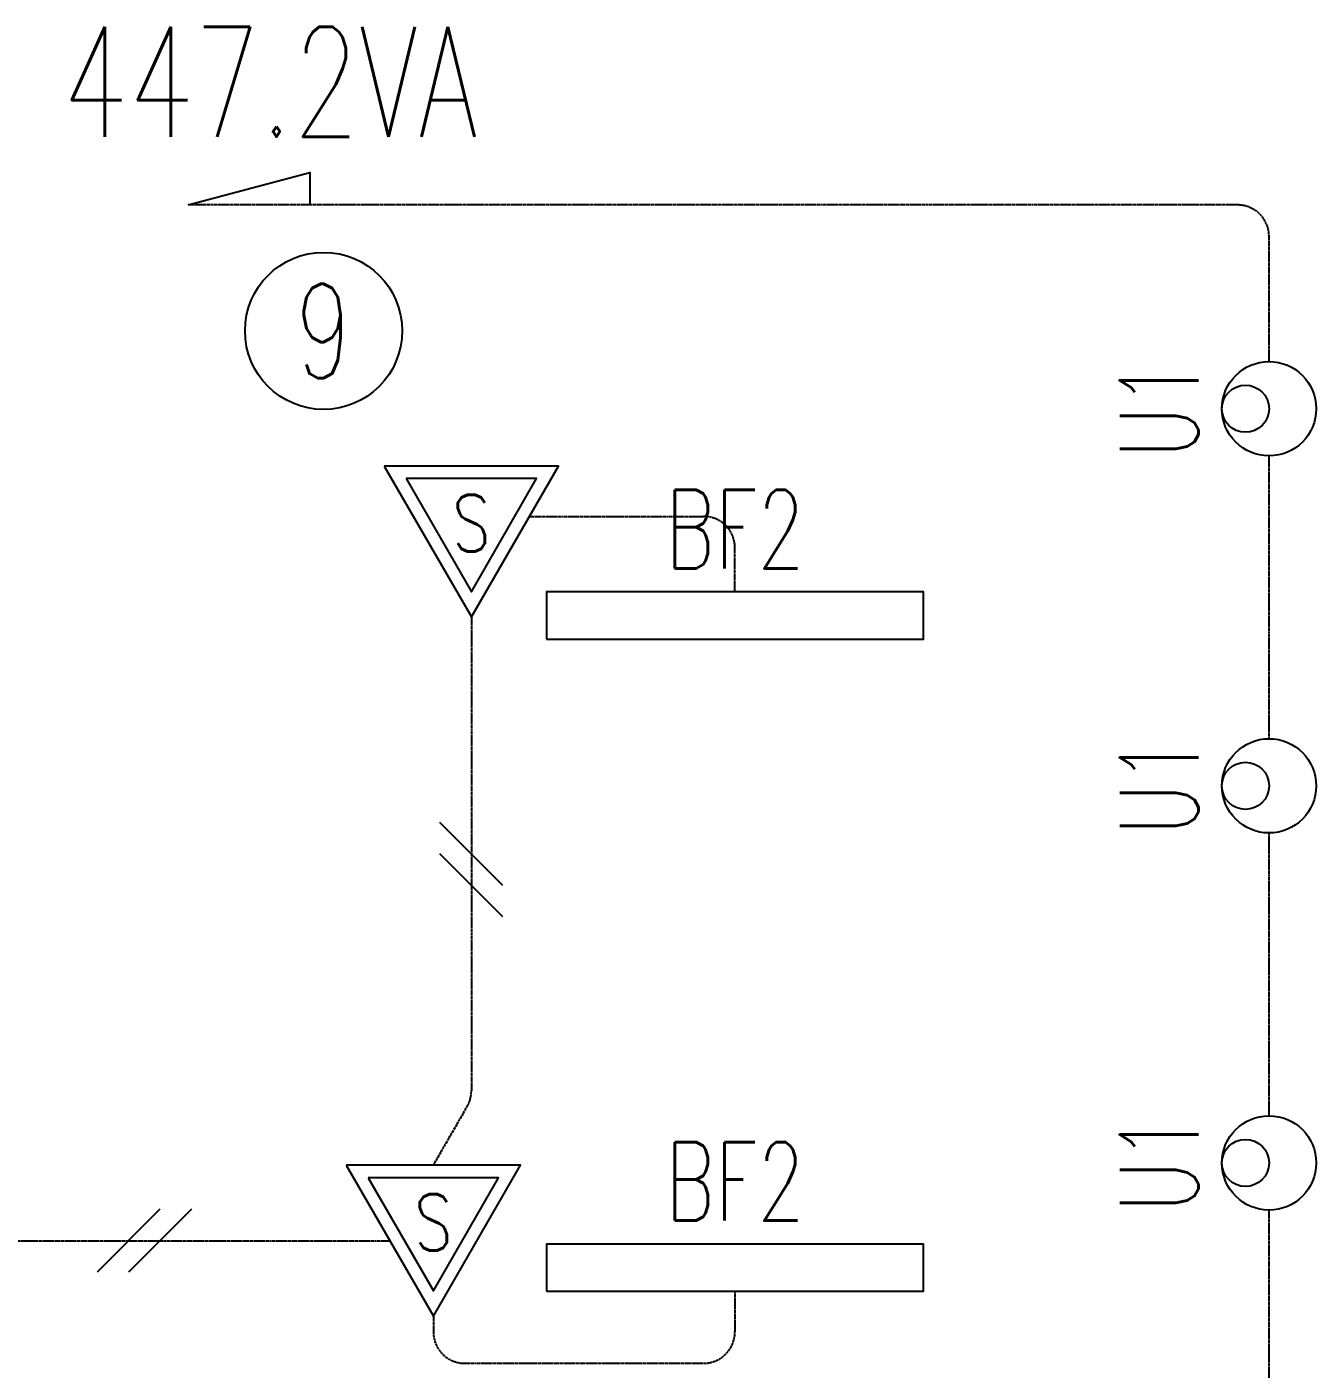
# Model space of a CAD drawing. Header units: millimetres. Extents: x 3999 to 176614, y 1464 to 57550.
# Drawn here: x 127464 to 131568, y 22328 to 26599 of the extents above; entities that cross this region are included whole.
import ezdxf
from ezdxf.enums import TextEntityAlignment as Align

# ---------------------------------------------------------------- set-up
doc = ezdxf.new("R2010")
doc.units = ezdxf.units.MM
doc.header["$LTSCALE"] = 0.2
doc.set_wipeout_variables(frame=1)
doc.linetypes.add('CENTER', pattern=[50.8, 31.75, -6.35, 6.35, -6.35])
for name, color, linetype in [('1_シンボル', 2, 'Continuous'), ('1_乗数', 3, 'Continuous'), ('1_回路番号', 4, 'Continuous'), ('1_配線_1', 1, 'Continuous'), ('1_配線_4', 1, 'CENTER')]:
    doc.layers.add(name, color=color, linetype=linetype)
doc.layers.add('kakure', color=170, linetype='Continuous', plot=False)
doc.styles.get("Standard").update_dxf_attribs({"font": 'simplex.shx', "width": 0.8, "bigfont": 'extfont2.shx'})

# ---------------------------------------------------------------- blocks, each defined once
blk = doc.blocks.new('L-40WX1B')
at = {"color": 0, "linetype": 'ByBlock'}
blk.add_lwpolyline([(-600, -75), (600, -75), (600, 75), (-600, 75)], close=True, dxfattribs=at)
blk = doc.blocks.new('BF2')
at = {"layer": '1_シンボル', "linetype": 'Continuous', "lineweight": -3}
blk.add_blockref('L-40WX1B', (0, 0), dxfattribs=at)
at = {"layer": 'kakure', "width": 0.7}
blk.add_text('BF2', height=250, dxfattribs=at).set_placement((0, 275), align=Align.MIDDLE)
blk = doc.blocks.new('L-UDL')
at = {"color": 0, "linetype": 'ByBlock'}
for centre, radius in [((0, 0), 150), ((0, 75), 75)]:
    blk.add_circle(centre, radius, dxfattribs=at)
blk = doc.blocks.new('U1')
at = {"layer": '1_シンボル'}
blk.add_blockref('L-UDL', (0, 0), dxfattribs=at)
at = {"layer": 'kakure', "width": 0.7}
blk.add_text('U1', height=250, dxfattribs=at).set_placement((0, 350), align=Align.MIDDLE)
blk = doc.blocks.new('L-熱ｾﾝｻｰ親')
at = {"color": 0, "linetype": 'ByBlock'}
for points in [[(-277.1, 480), (0, 0), (277.1, 480)], [(-207.8, 440), (0, 80), (207.8, 440)]]:
    blk.add_lwpolyline(points, close=True, dxfattribs=at)
at = {"color": 0, "linetype": 'ByBlock', "width": 0.8}
blk.add_text('S', height=180, dxfattribs=at).set_placement((0, 208.6), align=Align.CENTER)

msp = doc.modelspace()

# ---------------------------------------------------------------- linework, layer by layer
at = {"layer": '1_乗数', "linetype": 'Continuous', "lineweight": -3}
for p, q in [((128979.1, 23866.9), (128779, 24067.1)), ((128979.1, 23766.9), (128779, 23967.1)), ((127887.7, 22836.4), (127687.5, 22636.2)), ((127987.7, 22836.4), (127787.5, 22636.2))]:
    msp.add_line(p, q, dxfattribs=at)
at = {"layer": '1_配線_1'}
msp.add_lwpolyline([(127978.1, 26032.3), (128364.5, 26135.8), (128364.5, 26032.3)], dxfattribs=at)
at = {"layer": '1_配線_4'}
for p, q in [((131318, 26032.3), (127978.1, 26032.3)), ((131418, 25533.8), (131418, 25932.3)), ((131418, 24333.8), (131418, 25233.8)), ((129063.8, 25041.3), (129618, 25041.3)), ((129718, 24800.7), (129718, 24941.3)), ((128879, 24721.3), (128879, 23212.8)), ((131418, 23133.8), (131418, 24033.8)), ((128758, 22976.3), (128865.6, 23162.8)), ((131418, 21933.8), (131418, 22833.8)), ((126955.8, 22736.3), (128619.4, 22736.3)), ((129718, 22575.2), (129718, 22446.3)), ((128758, 22496.3), (128758, 22446.3)), ((128858, 22346.3), (129618, 22346.3))]:
    msp.add_line(p, q, dxfattribs=at)
for centre, start, end in [((131318, 25932.3), 0, 90), ((129618, 24941.3), 0, 90), ((128779, 23212.8), 330, 0), ((128858, 22446.3), 180, 270), ((129618, 22446.3), 270, 0)]:
    msp.add_arc(centre, 100, start, end, dxfattribs=at)

# ---------------------------------------------------------------- block references
at = {"layer": '1_シンボル', "rotation": 90}
for p in [(131418, 25383.8), (131418, 24183.8), (131418, 22983.8)]:
    msp.add_blockref('U1', p, dxfattribs=at)
at = {"layer": '1_シンボル', "lineweight": -3}
for p in [(128879, 24721.3), (128758, 22496.3)]:
    msp.add_blockref('L-熱ｾﾝｻｰ親', p, dxfattribs=at)
at = {"layer": '1_シンボル'}
for p in [(129718, 24725.7), (129718, 22650.2)]:
    msp.add_blockref('BF2', p, dxfattribs=at)

# ---------------------------------------------------------------- texts
at = {"layer": 'kakure', "color": 210, "lineweight": -3, "width": 0.7}
msp.add_text('447.2VA', height=350, dxfattribs=at).set_placement((127576.1, 26249.1))

# ---------------------------------------------------------------- wipeouts: each hides what was drawn before it
msp.add_wipeout([(128407.7, 25923.2), (128405.9, 25923.2), (128404.1, 25923.2), (128402.2, 25923.1), (128400.4, 25923.1), (128398.6, 25923), (128396.7, 25923), (128394.9, 25922.9), (128393.1, 25922.8), (128391.3, 25922.7), (128389.4, 25922.6), (128387.6, 25922.4), (128385.8, 25922.3), (128383.9, 25922.2), (128382.1, 25922), (128380.3, 25921.8), (128378.5, 25921.6), (128376.6, 25921.4), (128374.8, 25921.2), (128373, 25921), (128371.2, 25920.8), (128369.4, 25920.6), (128367.6, 25920.3), (128365.7, 25920), (128363.9, 25919.8), (128362.1, 25919.5), (128360.3, 25919.2), (128358.5, 25918.9), (128356.7, 25918.5), (128354.9, 25918.2), (128353.1, 25917.9), (128351.3, 25917.5), (128349.5, 25917.1), (128347.7, 25916.8), (128345.9, 25916.4), (128344.1, 25916), (128342.3, 25915.6), (128340.6, 25915.1), (128338.8, 25914.7), (128337, 25914.3), (128335.2, 25913.8), (128333.5, 25913.3), (128331.7, 25912.9), (128329.9, 25912.4), (128328.2, 25911.9), (128326.4, 25911.4), (128324.6, 25910.8), (128322.9, 25910.3), (128321.1, 25909.8), (128319.4, 25909.2), (128317.6, 25908.6), (128315.9, 25908.1), (128314.2, 25907.5), (128312.4, 25906.9), (128310.7, 25906.3), (128309, 25905.7), (128307.3, 25905), (128305.6, 25904.4), (128303.8, 25903.7), (128302.1, 25903.1), (128300.4, 25902.4), (128298.7, 25901.7), (128297, 25901), (128295.3, 25900.3), (128293.7, 25899.6), (128292, 25898.9), (128290.3, 25898.1), (128288.6, 25897.4), (128287, 25896.6), (128285.3, 25895.8), (128283.6, 25895.1), (128282, 25894.3), (128280.3, 25893.5), (128278.7, 25892.7), (128277.1, 25891.8), (128275.4, 25891), (128273.8, 25890.2), (128272.2, 25889.3), (128270.6, 25888.4), (128268.9, 25887.6), (128267.3, 25886.7), (128265.7, 25885.8), (128264.1, 25884.9), (128262.6, 25884), (128261, 25883.1), (128259.4, 25882.1), (128257.8, 25881.2), (128256.3, 25880.2), (128254.7, 25879.3), (128253.1, 25878.3), (128251.6, 25877.3), (128250.1, 25876.3), (128248.5, 25875.3), (128247, 25874.3), (128245.5, 25873.3), (128244, 25872.3), (128242.4, 25871.2), (128240.9, 25870.2), (128239.4, 25869.1), (128238, 25868), (128236.5, 25867), (128235, 25865.9), (128233.5, 25864.8), (128232.1, 25863.7), (128230.6, 25862.6), (128229.2, 25861.4), (128227.7, 25860.3), (128226.3, 25859.2), (128224.9, 25858), (128223.4, 25856.9), (128222, 25855.7), (128220.6, 25854.5), (128219.2, 25853.3), (128217.8, 25852.1), (128216.5, 25850.9), (128215.1, 25849.7), (128213.7, 25848.5), (128212.4, 25847.3), (128211, 25846), (128209.7, 25844.8), (128208.3, 25843.5), (128207, 25842.3), (128205.7, 25841), (128204.4, 25839.7), (128203.1, 25838.4), (128201.8, 25837.1), (128200.5, 25835.8), (128199.2, 25834.5), (128197.9, 25833.2), (128196.7, 25831.9), (128195.4, 25830.5), (128194.2, 25829.2), (128192.9, 25827.8), (128191.7, 25826.5), (128190.5, 25825.1), (128189.3, 25823.7), (128188.1, 25822.4), (128186.9, 25821), (128185.7, 25819.6), (128184.5, 25818.2), (128183.3, 25816.7), (128182.2, 25815.3), (128181, 25813.9), (128179.9, 25812.5), (128178.8, 25811), (128177.6, 25809.6), (128176.5, 25808.1), (128175.4, 25806.7), (128174.3, 25805.2), (128173.2, 25803.7), (128172.1, 25802.2), (128171.1, 25800.7), (128170, 25799.3), (128169, 25797.7), (128167.9, 25796.2), (128166.9, 25794.7), (128165.9, 25793.2), (128164.9, 25791.7), (128163.9, 25790.1), (128162.9, 25788.6), (128161.9, 25787), (128160.9, 25785.5), (128160, 25783.9), (128159, 25782.4), (128158.1, 25780.8), (128157.1, 25779.2), (128156.2, 25777.6), (128155.3, 25776), (128154.4, 25774.5), (128153.5, 25772.9), (128152.6, 25771.2), (128151.7, 25769.6), (128150.9, 25768), (128150, 25766.4), (128149.2, 25764.8), (128148.4, 25763.1), (128147.5, 25761.5), (128146.7, 25759.9), (128145.9, 25758.2), (128145.1, 25756.6), (128144.4, 25754.9), (128143.6, 25753.2), (128142.8, 25751.6), (128142.1, 25749.9), (128141.3, 25748.2), (128140.6, 25746.5), (128139.9, 25744.8), (128139.2, 25743.2), (128138.5, 25741.5), (128137.8, 25739.8), (128137.1, 25738.1), (128136.5, 25736.3), (128135.8, 25734.6), (128135.2, 25732.9), (128134.5, 25731.2), (128133.9, 25729.5), (128133.3, 25727.7), (128132.7, 25726), (128132.1, 25724.3), (128131.5, 25722.5), (128131, 25720.8), (128130.4, 25719.1), (128129.9, 25717.3), (128129.3, 25715.5), (128128.8, 25713.8), (128128.3, 25712), (128127.8, 25710.3), (128127.3, 25708.5), (128126.8, 25706.7), (128126.4, 25705), (128125.9, 25703.2), (128125.5, 25701.4), (128125, 25699.6), (128124.6, 25697.8), (128124.2, 25696.1), (128123.8, 25694.3), (128123.4, 25692.5), (128123, 25690.7), (128122.7, 25688.9), (128122.3, 25687.1), (128122, 25685.3), (128121.6, 25683.5), (128121.3, 25681.7), (128121, 25679.9), (128120.7, 25678.1), (128120.4, 25676.3), (128120.2, 25674.4), (128119.9, 25672.6), (128119.6, 25670.8), (128119.4, 25669), (128119.2, 25667.2), (128119, 25665.4), (128118.7, 25663.5), (128118.5, 25661.7), (128118.4, 25659.9), (128118.2, 25658.1), (128118, 25656.3), (128117.9, 25654.4), (128117.7, 25652.6), (128117.6, 25650.8), (128117.5, 25648.9), (128117.4, 25647.1), (128117.3, 25645.3), (128117.2, 25643.4), (128117.2, 25641.6), (128117.1, 25639.8), (128117.1, 25638), (128117, 25636.1), (128117, 25634.3), (128117, 25632.5), (128117, 25630.6), (128117, 25628.8), (128117, 25627), (128117.1, 25625.1), (128117.1, 25623.3), (128117.2, 25621.5), (128117.2, 25619.6), (128117.3, 25617.8), (128117.4, 25616), (128117.5, 25614.1), (128117.6, 25612.3), (128117.7, 25610.5), (128117.9, 25608.7), (128118, 25606.8), (128118.2, 25605), (128118.4, 25603.2), (128118.5, 25601.4), (128118.7, 25599.5), (128119, 25597.7), (128119.2, 25595.9), (128119.4, 25594.1), (128119.6, 25592.3), (128119.9, 25590.4), (128120.2, 25588.6), (128120.4, 25586.8), (128120.7, 25585), (128121, 25583.2), (128121.3, 25581.4), (128121.6, 25579.6), (128122, 25577.8), (128122.3, 25576), (128122.7, 25574.2), (128123, 25572.4), (128123.4, 25570.6), (128123.8, 25568.8), (128124.2, 25567), (128124.6, 25565.2), (128125, 25563.5), (128125.5, 25561.7), (128125.9, 25559.9), (128126.4, 25558.1), (128126.8, 25556.3), (128127.3, 25554.6), (128127.8, 25552.8), (128128.3, 25551), (128128.8, 25549.3), (128129.3, 25547.5), (128129.9, 25545.8), (128130.4, 25544), (128131, 25542.3), (128131.5, 25540.5), (128132.1, 25538.8), (128132.7, 25537.1), (128133.3, 25535.3), (128133.9, 25533.6), (128134.5, 25531.9), (128135.2, 25530.2), (128135.8, 25528.4), (128136.5, 25526.7), (128137.1, 25525), (128137.8, 25523.3), (128138.5, 25521.6), (128139.2, 25519.9), (128139.9, 25518.2), (128140.6, 25516.5), (128141.3, 25514.9), (128142.1, 25513.2), (128142.8, 25511.5), (128143.6, 25509.8), (128144.4, 25508.2), (128145.1, 25506.5), (128145.9, 25504.9), (128146.7, 25503.2), (128147.5, 25501.6), (128148.4, 25499.9), (128149.2, 25498.3), (128150, 25496.7), (128150.9, 25495.1), (128151.7, 25493.4), (128152.6, 25491.8), (128153.5, 25490.2), (128154.4, 25488.6), (128155.3, 25487), (128156.2, 25485.4), (128157.1, 25483.9), (128158.1, 25482.3), (128159, 25480.7), (128160, 25479.1), (128160.9, 25477.6), (128161.9, 25476), (128162.9, 25474.5), (128163.9, 25472.9), (128164.9, 25471.4), (128165.9, 25469.9), (128166.9, 25468.4), (128167.9, 25466.8), (128169, 25465.3), (128170, 25463.8), (128171.1, 25462.3), (128172.1, 25460.8), (128173.2, 25459.4), (128174.3, 25457.9), (128175.4, 25456.4), (128176.5, 25455), (128177.6, 25453.5), (128178.8, 25452.1), (128179.9, 25450.6), (128181, 25449.2), (128182.2, 25447.7), (128183.3, 25446.3), (128184.5, 25444.9), (128185.7, 25443.5), (128186.9, 25442.1), (128188.1, 25440.7), (128189.3, 25439.3), (128190.5, 25438), (128191.7, 25436.6), (128192.9, 25435.2), (128194.2, 25433.9), (128195.4, 25432.5), (128196.7, 25431.2), (128197.9, 25429.9), (128199.2, 25428.6), (128200.5, 25427.3), (128201.8, 25425.9), (128203.1, 25424.7), (128204.4, 25423.4), (128205.7, 25422.1), (128207, 25420.8), (128208.3, 25419.6), (128209.7, 25418.3), (128211, 25417.1), (128212.4, 25415.8), (128213.7, 25414.6), (128215.1, 25413.4), (128216.5, 25412.2), (128217.8, 25410.9), (128219.2, 25409.8), (128220.6, 25408.6), (128222, 25407.4), (128223.4, 25406.2), (128224.9, 25405.1), (128226.3, 25403.9), (128227.7, 25402.8), (128229.2, 25401.6), (128230.6, 25400.5), (128232.1, 25399.4), (128233.5, 25398.3), (128235, 25397.2), (128236.5, 25396.1), (128238, 25395), (128239.4, 25394), (128240.9, 25392.9), (128242.4, 25391.9), (128244, 25390.8), (128245.5, 25389.8), (128247, 25388.8), (128248.5, 25387.8), (128250.1, 25386.8), (128251.6, 25385.8), (128253.1, 25384.8), (128254.7, 25383.8), (128256.3, 25382.9), (128257.8, 25381.9), (128259.4, 25381), (128261, 25380), (128262.6, 25379.1), (128264.1, 25378.2), (128265.7, 25377.3), (128267.3, 25376.4), (128268.9, 25375.5), (128270.6, 25374.6), (128272.2, 25373.8), (128273.8, 25372.9), (128275.4, 25372.1), (128277.1, 25371.2), (128278.7, 25370.4), (128280.3, 25369.6), (128282, 25368.8), (128283.6, 25368), (128285.3, 25367.2), (128287, 25366.5), (128288.6, 25365.7), (128290.3, 25365), (128292, 25364.2), (128293.7, 25363.5), (128295.3, 25362.8), (128297, 25362.1), (128298.7, 25361.4), (128300.4, 25360.7), (128302.1, 25360), (128303.8, 25359.4), (128305.6, 25358.7), (128307.3, 25358.1), (128309, 25357.4), (128310.7, 25356.8), (128312.4, 25356.2), (128314.2, 25355.6), (128315.9, 25355), (128317.6, 25354.4), (128319.4, 25353.9), (128321.1, 25353.3), (128322.9, 25352.8), (128324.6, 25352.2), (128326.4, 25351.7), (128328.2, 25351.2), (128329.9, 25350.7), (128331.7, 25350.2), (128333.5, 25349.7), (128335.2, 25349.3), (128337, 25348.8), (128338.8, 25348.4), (128340.6, 25347.9), (128342.3, 25347.5), (128344.1, 25347.1), (128345.9, 25346.7), (128347.7, 25346.3), (128349.5, 25345.9), (128351.3, 25345.6), (128353.1, 25345.2), (128354.9, 25344.9), (128356.7, 25344.5), (128358.5, 25344.2), (128360.3, 25343.9), (128362.1, 25343.6), (128363.9, 25343.3), (128365.7, 25343), (128367.6, 25342.8), (128369.4, 25342.5), (128371.2, 25342.3), (128373, 25342.1), (128374.8, 25341.8), (128376.6, 25341.6), (128378.5, 25341.4), (128380.3, 25341.3), (128382.1, 25341.1), (128383.9, 25340.9), (128385.8, 25340.8), (128387.6, 25340.6), (128389.4, 25340.5), (128391.3, 25340.4), (128393.1, 25340.3), (128394.9, 25340.2), (128396.7, 25340.1), (128398.6, 25340), (128400.4, 25340), (128402.2, 25339.9), (128404.1, 25339.9), (128405.9, 25339.9), (128407.7, 25339.9), (128409.6, 25339.9), (128411.4, 25339.9), (128413.2, 25339.9), (128415.1, 25339.9), (128416.9, 25340), (128418.7, 25340), (128420.6, 25340.1), (128422.4, 25340.2), (128424.2, 25340.3), (128426.1, 25340.4), (128427.9, 25340.5), (128429.7, 25340.6), (128431.5, 25340.8), (128433.4, 25340.9), (128435.2, 25341.1), (128437, 25341.3), (128438.8, 25341.4), (128440.7, 25341.6), (128442.5, 25341.8), (128444.3, 25342.1), (128446.1, 25342.3), (128447.9, 25342.5), (128449.7, 25342.8), (128451.6, 25343), (128453.4, 25343.3), (128455.2, 25343.6), (128457, 25343.9), (128458.8, 25344.2), (128460.6, 25344.5), (128462.4, 25344.9), (128464.2, 25345.2), (128466, 25345.6), (128467.8, 25345.9), (128469.6, 25346.3), (128471.4, 25346.7), (128473.2, 25347.1), (128475, 25347.5), (128476.7, 25347.9), (128478.5, 25348.4), (128480.3, 25348.8), (128482.1, 25349.3), (128483.8, 25349.7), (128485.6, 25350.2), (128487.4, 25350.7), (128489.1, 25351.2), (128490.9, 25351.7), (128492.7, 25352.2), (128494.4, 25352.8), (128496.2, 25353.3), (128497.9, 25353.9), (128499.7, 25354.4), (128501.4, 25355), (128503.1, 25355.6), (128504.9, 25356.2), (128506.6, 25356.8), (128508.3, 25357.4), (128510, 25358.1), (128511.7, 25358.7), (128513.5, 25359.4), (128515.2, 25360), (128516.9, 25360.7), (128518.6, 25361.4), (128520.3, 25362.1), (128522, 25362.8), (128523.6, 25363.5), (128525.3, 25364.2), (128527, 25365), (128528.7, 25365.7), (128530.3, 25366.5), (128532, 25367.2), (128533.7, 25368), (128535.3, 25368.8), (128537, 25369.6), (128538.6, 25370.4), (128540.2, 25371.2), (128541.9, 25372.1), (128543.5, 25372.9), (128545.1, 25373.8), (128546.7, 25374.6), (128548.4, 25375.5), (128550, 25376.4), (128551.6, 25377.3), (128553.2, 25378.2), (128554.7, 25379.1), (128556.3, 25380), (128557.9, 25381), (128559.5, 25381.9), (128561, 25382.9), (128562.6, 25383.8), (128564.2, 25384.8), (128565.7, 25385.8), (128567.2, 25386.8), (128568.8, 25387.8), (128570.3, 25388.8), (128571.8, 25389.8), (128573.3, 25390.8), (128574.9, 25391.9), (128576.4, 25392.9), (128577.9, 25394), (128579.3, 25395), (128580.8, 25396.1), (128582.3, 25397.2), (128583.8, 25398.3), (128585.2, 25399.4), (128586.7, 25400.5), (128588.1, 25401.6), (128589.6, 25402.8), (128591, 25403.9), (128592.4, 25405.1), (128593.9, 25406.2), (128595.3, 25407.4), (128596.7, 25408.6), (128598.1, 25409.8), (128599.5, 25410.9), (128600.8, 25412.2), (128602.2, 25413.4), (128603.6, 25414.6), (128604.9, 25415.8), (128606.3, 25417.1), (128607.6, 25418.3), (128609, 25419.6), (128610.3, 25420.8), (128611.6, 25422.1), (128612.9, 25423.4), (128614.2, 25424.7), (128615.5, 25425.9), (128616.8, 25427.3), (128618.1, 25428.6), (128619.4, 25429.9), (128620.6, 25431.2), (128621.9, 25432.5), (128623.1, 25433.9), (128624.4, 25435.2), (128625.6, 25436.6), (128626.8, 25438), (128628, 25439.3), (128629.2, 25440.7), (128630.4, 25442.1), (128631.6, 25443.5), (128632.8, 25444.9), (128634, 25446.3), (128635.1, 25447.7), (128636.3, 25449.2), (128637.4, 25450.6), (128638.6, 25452.1), (128639.7, 25453.5), (128640.8, 25455), (128641.9, 25456.4), (128643, 25457.9), (128644.1, 25459.4), (128645.2, 25460.8), (128646.2, 25462.3), (128647.3, 25463.8), (128648.3, 25465.3), (128649.4, 25466.8), (128650.4, 25468.4), (128651.4, 25469.9), (128652.4, 25471.4), (128653.4, 25472.9), (128654.4, 25474.5), (128655.4, 25476), (128656.4, 25477.6), (128657.3, 25479.1), (128658.3, 25480.7), (128659.2, 25482.3), (128660.2, 25483.9), (128661.1, 25485.4), (128662, 25487), (128662.9, 25488.6), (128663.8, 25490.2), (128664.7, 25491.8), (128665.6, 25493.4), (128666.4, 25495.1), (128667.3, 25496.7), (128668.1, 25498.3), (128668.9, 25499.9), (128669.8, 25501.6), (128670.6, 25503.2), (128671.4, 25504.9), (128672.2, 25506.5), (128672.9, 25508.2), (128673.7, 25509.8), (128674.5, 25511.5), (128675.2, 25513.2), (128676, 25514.9), (128676.7, 25516.5), (128677.4, 25518.2), (128678.1, 25519.9), (128678.8, 25521.6), (128679.5, 25523.3), (128680.2, 25525), (128680.8, 25526.7), (128681.5, 25528.4), (128682.1, 25530.2), (128682.8, 25531.9), (128683.4, 25533.6), (128684, 25535.3), (128684.6, 25537.1), (128685.2, 25538.8), (128685.8, 25540.5), (128686.3, 25542.3), (128686.9, 25544), (128687.4, 25545.8), (128688, 25547.5), (128688.5, 25549.3), (128689, 25551), (128689.5, 25552.8), (128690, 25554.6), (128690.5, 25556.3), (128690.9, 25558.1), (128691.4, 25559.9), (128691.8, 25561.7), (128692.3, 25563.5), (128692.7, 25565.2), (128693.1, 25567), (128693.5, 25568.8), (128693.9, 25570.6), (128694.3, 25572.4), (128694.6, 25574.2), (128695, 25576), (128695.3, 25577.8), (128695.7, 25579.6), (128696, 25581.4), (128696.3, 25583.2), (128696.6, 25585), (128696.9, 25586.8), (128697.1, 25588.6), (128697.4, 25590.4), (128697.7, 25592.3), (128697.9, 25594.1), (128698.1, 25595.9), (128698.4, 25597.7), (128698.6, 25599.5), (128698.8, 25601.4), (128698.9, 25603.2), (128699.1, 25605), (128699.3, 25606.8), (128699.4, 25608.7), (128699.6, 25610.5), (128699.7, 25612.3), (128699.8, 25614.1), (128699.9, 25616), (128700, 25617.8), (128700.1, 25619.6), (128700.1, 25621.5), (128700.2, 25623.3), (128700.2, 25625.1), (128700.3, 25627), (128700.3, 25628.8), (128700.3, 25630.6), (128700.3, 25632.5), (128700.3, 25634.3), (128700.3, 25636.1), (128700.2, 25638), (128700.2, 25639.8), (128700.1, 25641.6), (128700.1, 25643.4), (128700, 25645.3), (128699.9, 25647.1), (128699.8, 25648.9), (128699.7, 25650.8), (128699.6, 25652.6), (128699.4, 25654.4), (128699.3, 25656.3), (128699.1, 25658.1), (128698.9, 25659.9), (128698.8, 25661.7), (128698.6, 25663.5), (128698.4, 25665.4), (128698.1, 25667.2), (128697.9, 25669), (128697.7, 25670.8), (128697.4, 25672.6), (128697.1, 25674.4), (128696.9, 25676.3), (128696.6, 25678.1), (128696.3, 25679.9), (128696, 25681.7), (128695.7, 25683.5), (128695.3, 25685.3), (128695, 25687.1), (128694.6, 25688.9), (128694.3, 25690.7), (128693.9, 25692.5), (128693.5, 25694.3), (128693.1, 25696.1), (128692.7, 25697.8), (128692.3, 25699.6), (128691.8, 25701.4), (128691.4, 25703.2), (128690.9, 25705), (128690.5, 25706.7), (128690, 25708.5), (128689.5, 25710.3), (128689, 25712), (128688.5, 25713.8), (128688, 25715.5), (128687.4, 25717.3), (128686.9, 25719.1), (128686.3, 25720.8), (128685.8, 25722.5), (128685.2, 25724.3), (128684.6, 25726), (128684, 25727.7), (128683.4, 25729.5), (128682.8, 25731.2), (128682.1, 25732.9), (128681.5, 25734.6), (128680.8, 25736.3), (128680.2, 25738.1), (128679.5, 25739.8), (128678.8, 25741.5), (128678.1, 25743.2), (128677.4, 25744.8), (128676.7, 25746.5), (128676, 25748.2), (128675.2, 25749.9), (128674.5, 25751.6), (128673.7, 25753.2), (128672.9, 25754.9), (128672.2, 25756.6), (128671.4, 25758.2), (128670.6, 25759.9), (128669.8, 25761.5), (128668.9, 25763.1), (128668.1, 25764.8), (128667.3, 25766.4), (128666.4, 25768), (128665.6, 25769.6), (128664.7, 25771.2), (128663.8, 25772.9), (128662.9, 25774.5), (128662, 25776), (128661.1, 25777.6), (128660.2, 25779.2), (128659.2, 25780.8), (128658.3, 25782.4), (128657.3, 25783.9), (128656.4, 25785.5), (128655.4, 25787), (128654.4, 25788.6), (128653.4, 25790.1), (128652.4, 25791.7), (128651.4, 25793.2), (128650.4, 25794.7), (128649.4, 25796.2), (128648.3, 25797.7), (128647.3, 25799.3), (128646.2, 25800.7), (128645.2, 25802.2), (128644.1, 25803.7), (128643, 25805.2), (128641.9, 25806.7), (128640.8, 25808.1), (128639.7, 25809.6), (128638.6, 25811), (128637.4, 25812.5), (128636.3, 25813.9), (128635.1, 25815.3), (128634, 25816.7), (128632.8, 25818.2), (128631.6, 25819.6), (128630.4, 25821), (128629.2, 25822.4), (128628, 25823.7), (128626.8, 25825.1), (128625.6, 25826.5), (128624.4, 25827.8), (128623.1, 25829.2), (128621.9, 25830.5), (128620.6, 25831.9), (128619.4, 25833.2), (128618.1, 25834.5), (128616.8, 25835.8), (128615.5, 25837.1), (128614.2, 25838.4), (128612.9, 25839.7), (128611.6, 25841), (128610.3, 25842.3), (128609, 25843.5), (128607.6, 25844.8), (128606.3, 25846), (128604.9, 25847.3), (128603.6, 25848.5), (128602.2, 25849.7), (128600.8, 25850.9), (128599.5, 25852.1), (128598.1, 25853.3), (128596.7, 25854.5), (128595.3, 25855.7), (128593.9, 25856.9), (128592.4, 25858), (128591, 25859.2), (128589.6, 25860.3), (128588.1, 25861.4), (128586.7, 25862.6), (128585.2, 25863.7), (128583.8, 25864.8), (128582.3, 25865.9), (128580.8, 25867), (128579.3, 25868), (128577.9, 25869.1), (128576.4, 25870.2), (128574.9, 25871.2), (128573.3, 25872.3), (128571.8, 25873.3), (128570.3, 25874.3), (128568.8, 25875.3), (128567.2, 25876.3), (128565.7, 25877.3), (128564.2, 25878.3), (128562.6, 25879.3), (128561, 25880.2), (128559.5, 25881.2), (128557.9, 25882.1), (128556.3, 25883.1), (128554.7, 25884), (128553.2, 25884.9), (128551.6, 25885.8), (128550, 25886.7), (128548.4, 25887.6), (128546.7, 25888.4), (128545.1, 25889.3), (128543.5, 25890.2), (128541.9, 25891), (128540.2, 25891.8), (128538.6, 25892.7), (128537, 25893.5), (128535.3, 25894.3), (128533.7, 25895.1), (128532, 25895.8), (128530.3, 25896.6), (128528.7, 25897.4), (128527, 25898.1), (128525.3, 25898.9), (128523.6, 25899.6), (128522, 25900.3), (128520.3, 25901), (128518.6, 25901.7), (128516.9, 25902.4), (128515.2, 25903.1), (128513.5, 25903.7), (128511.7, 25904.4), (128510, 25905), (128508.3, 25905.7), (128506.6, 25906.3), (128504.9, 25906.9), (128503.1, 25907.5), (128501.4, 25908.1), (128499.7, 25908.6), (128497.9, 25909.2), (128496.2, 25909.8), (128494.4, 25910.3), (128492.7, 25910.8), (128490.9, 25911.4), (128489.1, 25911.9), (128487.4, 25912.4), (128485.6, 25912.9), (128483.8, 25913.3), (128482.1, 25913.8), (128480.3, 25914.3), (128478.5, 25914.7), (128476.7, 25915.1), (128475, 25915.6), (128473.2, 25916), (128471.4, 25916.4), (128469.6, 25916.8), (128467.8, 25917.1), (128466, 25917.5), (128464.2, 25917.9), (128462.4, 25918.2), (128460.6, 25918.5), (128458.8, 25918.9), (128457, 25919.2), (128455.2, 25919.5), (128453.4, 25919.8), (128451.6, 25920), (128449.7, 25920.3), (128447.9, 25920.6), (128446.1, 25920.8), (128444.3, 25921), (128442.5, 25921.2), (128440.7, 25921.4), (128438.8, 25921.6), (128437, 25921.8), (128435.2, 25922), (128433.4, 25922.2), (128431.5, 25922.3), (128429.7, 25922.4), (128427.9, 25922.6), (128426.1, 25922.7), (128424.2, 25922.8), (128422.4, 25922.9), (128420.6, 25923), (128418.7, 25923), (128416.9, 25923.1), (128415.1, 25923.1), (128413.2, 25923.2), (128411.4, 25923.2), (128409.6, 25923.2)])

# ---------------------------------------------------------------- next in the draw order: linework, layer by layer
at = {"layer": '1_回路番号'}
msp.add_circle((128408.7, 25631.5), 250, dxfattribs=at)

# ---------------------------------------------------------------- next in the draw order: texts
at = {"layer": '1_回路番号', "linetype": 'Continuous', "lineweight": 0, "width": 0.7}
msp.add_text('9', height=300, dxfattribs=at).set_placement((128408.7, 25631.5), align=Align.MIDDLE)

doc.saveas('drawing.dxf')
